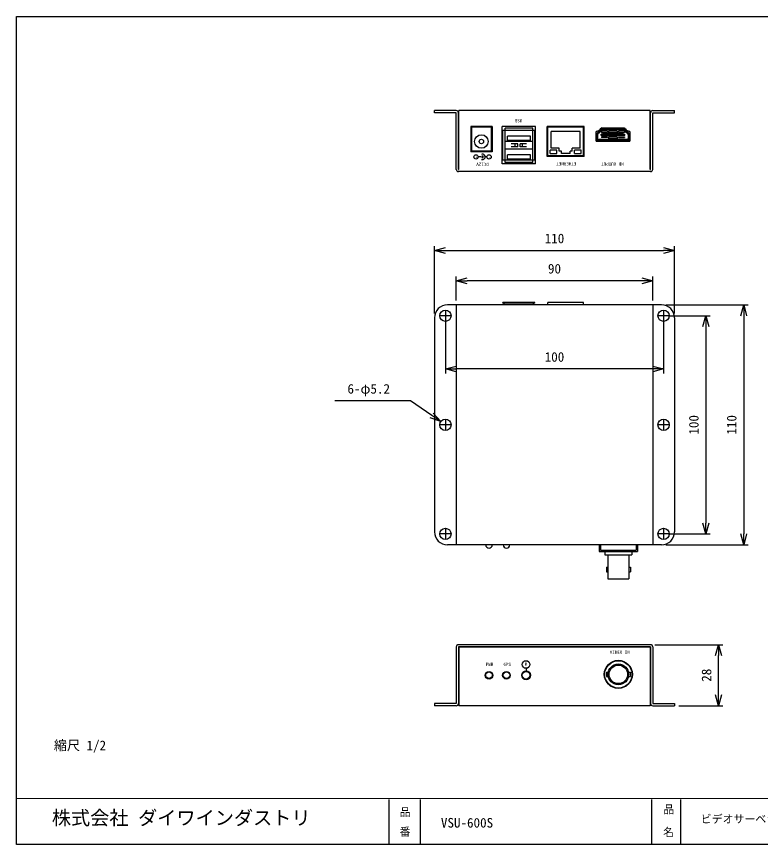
# Model space of a CAD drawing. Units: millimetres on the paper. Extents: x -142 to 142, y -98 to 91.
# Drawn here: x -141.8 to 28.6, y -98.3 to 91.4 of the extents above; entities that cross this region are included whole.
import ezdxf
from ezdxf.enums import TextEntityAlignment as Align

# ---------------------------------------------------------------- set-up
doc = ezdxf.new("R2010")
doc.units = ezdxf.units.MM
for name, color, linetype in [('0-0_0', 4, 'Continuous'), ('0-1_外形線', 4, 'Continuous'), ('0-5_枠', 4, 'Continuous'), ('0-7_AM_4', 4, 'Continuous'), ('0-E_レイヤー_1_0', 4, 'Continuous')]:
    doc.layers.add(name, color=color, linetype=linetype)
doc.styles.add('ＭＳ ゴシック', font='')
doc.styles.get('ＭＳ ゴシック').set_extended_font_data('MS Gothic')

msp = doc.modelspace()

# ---------------------------------------------------------------- linework, layer by layer
at = {"layer": '0-0_0'}
for p, q in [((-46.084, 37.817), (-43.584, 37.817)), ((8.916, 37.817), (6.416, 37.817)), ((-41.084, 30.872), (-38.584, 30.872)), ((3.916, 30.872), (1.416, 30.872)), ((24.751, 25.366), (24.751, 22.866)), ((16.073, 22.866), (16.073, 20.366)), ((-43.584, 10.658), (-41.084, 10.658)), ((6.416, 10.658), (3.916, 10.658)), ((-44.657, -1.399), (-46.72, 0.012)), ((16.073, -27.134), (16.073, -24.634)), ((24.751, -29.634), (24.751, -27.134)), ((18.986, -52.51), (18.986, -55.01)), ((18.986, -66.51), (18.986, -64.01))]:
    msp.add_line(p, q, dxfattribs=at)
for points in [[(-43.584, 37.147), (-46.084, 37.817), (-43.584, 38.487)], [(6.416, 38.487), (8.916, 37.817), (6.416, 37.147)], [(-38.584, 30.202), (-41.084, 30.872), (-38.584, 31.542)], [(1.416, 31.542), (3.916, 30.872), (1.416, 30.202)], [(24.081, 22.866), (24.751, 25.366), (25.421, 22.866)], [(15.404, 20.366), (16.073, 22.866), (16.743, 20.366)], [(-41.084, 9.988), (-43.584, 10.658), (-41.084, 11.327)], [(3.916, 11.327), (6.416, 10.658), (3.916, 9.988)], [(-46.342, 0.565), (-44.657, -1.399), (-47.098, -0.541)], [(16.743, -24.634), (16.073, -27.134), (15.404, -24.634)], [(25.421, -27.134), (24.751, -29.634), (24.081, -27.134)], [(18.316, -55.01), (18.986, -52.51), (19.656, -55.01)], [(19.656, -64.01), (18.986, -66.51), (18.316, -64.01)]]:
    msp.add_lwpolyline(points, dxfattribs=at)
at = {"layer": '0-1_外形線'}
for p, q in [((-41.084, 69.88), (-46.084, 69.88)), ((-46.084, 69.38), (-46.084, 69.88)), ((-41.084, 69.38), (-46.084, 69.38)), ((-41.084, 56.38), (-41.084, 69.38)), ((-40.584, 56.38), (-40.584, 69.38)), ((3.316, 69.88), (-40.484, 69.88)), ((-40.484, 56.38), (-40.484, 69.88)), ((3.316, 69.88), (-40.484, 69.88)), ((-40.484, 61.88), (-40.484, 69.88)), ((3.316, 56.38), (3.316, 69.88)), ((3.316, 63.38), (3.316, 69.88)), ((3.416, 56.38), (3.416, 69.38)), ((3.916, 69.88), (8.916, 69.88)), ((3.916, 69.38), (8.916, 69.38)), ((3.916, 56.38), (3.916, 69.38)), ((8.916, 69.38), (8.916, 69.88)), ((-37.784, 66.18), (-37.784, 60.38)), ((-32.884, 66.18), (-37.784, 66.18)), ((-37.584, 66.08), (-37.584, 60.58)), ((-33.084, 66.08), (-37.584, 66.08)), ((-33.084, 66.08), (-33.084, 60.58)), ((-32.884, 66.18), (-32.884, 60.38)), ((-23.084, 65.33), (-30.384, 65.33)), ((-30.384, 58.48), (-30.384, 65.33)), ((-23.584, 65.83), (-29.884, 65.83)), ((-29.884, 57.98), (-29.884, 65.83)), ((-23.584, 57.98), (-23.584, 65.83)), ((-23.084, 58.48), (-23.084, 65.33)), ((-11.804, 66.18), (-20.234, 66.18)), ((-20.234, 59.33), (-20.234, 66.18)), ((-11.954, 66.08), (-20.084, 66.08)), ((-20.084, 59.53), (-20.084, 66.08)), ((-12.704, 65.08), (-19.334, 65.08)), ((-19.334, 61.28), (-19.334, 65.08)), ((-12.704, 61.28), (-12.704, 65.08)), ((-11.954, 59.53), (-11.954, 66.08)), ((-11.804, 59.33), (-11.804, 66.18)), ((-9.129, 64.816), (-9.129, 63.03)), ((-7.604, 64.542), (-7.929, 64.427)), ((-7.851, 65.24), (-7.851, 64.84)), ((-6.451, 65.24), (-7.851, 65.24)), ((-6.451, 64.84), (-7.851, 64.84)), ((-7.772, 65.88), (-2.635, 65.88)), ((-7.729, 64.191), (-7.729, 64.498)), ((-7.326, 64.542), (-7.604, 64.542)), ((-7.554, 65.79), (-7.554, 65.49)), ((-2.854, 65.665), (-7.554, 65.665)), ((-2.854, 65.49), (-7.554, 65.49)), ((-2.876, 65.79), (-7.532, 65.79)), ((-7.076, 64.591), (-7.326, 64.591)), ((-7.076, 64.491), (-7.076, 64.591)), ((-6.826, 64.532), (-7.076, 64.532)), ((-6.576, 64.591), (-6.826, 64.591)), ((-6.576, 64.491), (-6.576, 64.591)), ((-6.326, 64.541), (-6.576, 64.541)), ((-6.451, 65.24), (-6.451, 64.84)), ((-6.076, 64.591), (-6.326, 64.591)), ((-6.201, 65.24), (-6.201, 64.84)), ((-4.201, 65.24), (-6.201, 65.24)), ((-4.201, 64.84), (-6.201, 64.84)), ((-6.076, 64.491), (-6.076, 64.591)), ((-5.826, 64.541), (-6.076, 64.541)), ((-5.576, 64.591), (-5.826, 64.591)), ((-5.576, 64.491), (-5.576, 64.591)), ((-5.326, 64.541), (-5.576, 64.541)), ((-5.076, 64.591), (-5.326, 64.591)), ((-5.076, 64.491), (-5.076, 64.591)), ((-4.826, 64.541), (-5.076, 64.541)), ((-4.576, 64.591), (-4.826, 64.591)), ((-4.576, 64.491), (-4.576, 64.591)), ((-4.326, 64.541), (-4.576, 64.541)), ((-4.076, 64.591), (-4.326, 64.591)), ((-4.201, 65.24), (-4.201, 64.84)), ((-4.076, 64.491), (-4.076, 64.591)), ((-3.826, 64.541), (-4.076, 64.541)), ((-3.951, 65.24), (-3.951, 64.84)), ((-2.551, 65.24), (-3.951, 65.24)), ((-2.551, 64.84), (-3.951, 64.84)), ((-3.576, 64.591), (-3.826, 64.591)), ((-3.576, 64.491), (-3.576, 64.591)), ((-3.326, 64.541), (-3.576, 64.541)), ((-3.076, 64.591), (-3.326, 64.591)), ((-3.076, 64.491), (-3.076, 64.591)), ((-2.804, 64.541), (-3.076, 64.541)), ((-2.854, 65.79), (-2.854, 65.49)), ((-2.804, 64.541), (-2.479, 64.427)), ((-2.679, 64.191), (-2.679, 64.497)), ((-2.551, 65.24), (-2.551, 64.84)), ((-1.279, 63.03), (-1.279, 64.816)), ((-23.584, 62.78), (-29.884, 62.78)), ((-29.384, 63.03), (-29.384, 64.03)), ((-24.084, 63.03), (-29.384, 63.03)), ((-8.704, 64.44), (-8.954, 64.44)), ((-8.954, 64.44), (-8.954, 63.24)), ((-8.929, 62.83), (-1.479, 62.83)), ((-8.829, 64.44), (-8.829, 63.365)), ((-8.704, 63.49), (-8.829, 63.49)), ((-8.704, 64.44), (-8.704, 63.49)), ((-1.704, 62.99), (-8.704, 62.99)), ((-1.704, 62.99), (-8.704, 62.99)), ((-1.829, 63.115), (-8.579, 63.115)), ((-1.954, 63.24), (-8.454, 63.24)), ((-7.929, 64.191), (-7.929, 64.427)), ((-7.579, 64.191), (-7.929, 64.191)), ((-7.851, 63.865), (-7.851, 63.665)), ((-6.451, 63.865), (-7.851, 63.865)), ((-6.451, 63.665), (-7.851, 63.665)), ((-7.329, 64.241), (-7.579, 64.241)), ((-7.579, 64.141), (-7.579, 64.241)), ((-7.329, 64.141), (-7.579, 64.141)), ((-7.329, 64.141), (-7.329, 64.241)), ((-7.079, 64.191), (-7.329, 64.191)), ((-6.829, 64.241), (-7.079, 64.241)), ((-6.829, 64.141), (-6.829, 64.241)), ((-6.579, 64.191), (-6.829, 64.191)), ((-6.329, 64.241), (-6.579, 64.241)), ((-6.451, 63.865), (-6.451, 63.665)), ((-6.329, 64.141), (-6.329, 64.241)), ((-6.079, 64.191), (-6.329, 64.191)), ((-6.201, 63.865), (-6.201, 63.465)), ((-4.201, 63.865), (-6.201, 63.865)), ((-4.201, 63.465), (-6.201, 63.465)), ((-5.829, 64.241), (-6.079, 64.241)), ((-5.829, 64.141), (-5.829, 64.241)), ((-5.579, 64.191), (-5.829, 64.191)), ((-5.329, 64.241), (-5.579, 64.241)), ((-5.329, 64.141), (-5.329, 64.241)), ((-5.079, 64.189), (-5.329, 64.189)), ((-4.829, 64.241), (-5.079, 64.241)), ((-4.829, 64.141), (-4.829, 64.241)), ((-4.579, 64.191), (-4.829, 64.191)), ((-4.329, 64.241), (-4.579, 64.241)), ((-4.329, 64.141), (-4.329, 64.241)), ((-4.079, 64.191), (-4.329, 64.191)), ((-4.201, 63.865), (-4.201, 63.465)), ((-3.829, 64.241), (-4.079, 64.241)), ((-3.951, 63.865), (-3.951, 63.665)), ((-3.951, 63.865), (-2.551, 63.865)), ((-3.951, 63.665), (-2.551, 63.665)), ((-3.829, 64.141), (-3.829, 64.241)), ((-3.579, 64.191), (-3.829, 64.191)), ((-3.329, 64.241), (-3.579, 64.241)), ((-3.329, 64.141), (-3.329, 64.241)), ((-3.079, 64.191), (-3.329, 64.191)), ((-2.829, 64.241), (-3.079, 64.241)), ((-2.829, 64.141), (-2.829, 64.241)), ((-2.479, 64.191), (-2.829, 64.191)), ((-2.551, 63.865), (-2.551, 63.665)), ((-2.479, 64.191), (-2.479, 64.427)), ((-1.454, 64.44), (-1.704, 64.44)), ((-1.704, 64.44), (-1.704, 63.49)), ((-1.704, 64.44), (-1.704, 63.49)), ((-1.704, 64.44), (-1.704, 63.49)), ((-1.579, 63.49), (-1.704, 63.49)), ((-1.579, 64.44), (-1.579, 63.365)), ((-1.454, 64.44), (-1.454, 63.24)), ((-23.584, 61.03), (-29.884, 61.03)), ((-26.984, 62.28), (-28.484, 62.28)), ((-26.984, 61.53), (-28.484, 61.53)), ((-27.584, 61.53), (-27.584, 62.28)), ((-26.984, 61.53), (-26.984, 62.28)), ((-26.484, 61.53), (-26.484, 62.28)), ((-24.984, 62.28), (-26.484, 62.28)), ((-24.984, 61.53), (-26.484, 61.53)), ((-25.884, 61.53), (-25.884, 62.28)), ((-19.584, 60.03), (-19.584, 60.78)), ((-18.019, 60.78), (-19.584, 60.78)), ((-17.519, 61.28), (-19.334, 61.28)), ((-17.519, 60.53), (-17.519, 61.28)), ((-14.519, 60.53), (-14.519, 61.28)), ((-12.704, 61.28), (-14.519, 61.28)), ((-14.019, 60.03), (-14.019, 60.78)), ((-12.454, 60.78), (-14.019, 60.78)), ((-12.454, 60.03), (-12.454, 60.78)), ((-32.884, 60.38), (-37.784, 60.38)), ((-33.084, 60.58), (-37.584, 60.58)), ((-35.449, 59.248), (-36.086, 59.248)), ((-34.061, 59.248), (-34.449, 59.248)), ((-29.384, 58.73), (-29.384, 59.73)), ((-24.084, 59.73), (-29.384, 59.73)), ((-24.084, 58.73), (-24.084, 59.73)), ((-11.804, 59.33), (-20.234, 59.33)), ((-11.954, 59.53), (-20.084, 59.53)), ((-17.019, 60.53), (-17.519, 60.53)), ((-17.019, 60.03), (-17.019, 60.53)), ((-15.019, 60.03), (-17.019, 60.03)), ((-15.019, 60.03), (-15.019, 60.53)), ((-14.519, 60.53), (-15.019, 60.53)), ((-14.019, 60.03), (-12.454, 60.03)), ((-23.084, 58.48), (-30.384, 58.48)), ((-23.584, 57.98), (-29.884, 57.98)), ((-24.084, 58.73), (-29.384, 58.73)), ((-40.584, 56.38), (-40.484, 56.38)), ((3.416, 55.88), (-40.584, 55.88)), ((3.316, 56.38), (3.416, 56.38)), ((5.916, 25.366), (-43.084, 25.366)), ((-41.084, 25.366), (-41.084, -29.634)), ((-23.084, 25.866), (-30.384, 25.866)), ((-30.384, 25.716), (-30.384, 25.866)), ((-23.084, 25.716), (-30.384, 25.716)), ((-30.084, 25.366), (-30.084, 25.716)), ((-23.384, 25.366), (-23.384, 25.716)), ((-23.084, 25.716), (-23.084, 25.866)), ((-11.954, 25.866), (-20.084, 25.866)), ((-20.084, 25.366), (-20.084, 25.866)), ((-11.954, 25.366), (-11.954, 25.866)), ((3.916, 25.366), (3.916, -29.634)), ((-42.284, 22.866), (-44.884, 22.866)), ((-43.584, 24.166), (-43.584, 21.566)), ((7.716, 22.866), (5.116, 22.866)), ((6.416, 24.166), (6.416, 21.566)), ((-46.084, 22.366), (-46.084, -26.634)), ((8.916, 22.366), (8.916, -26.634)), ((-43.584, -0.834), (-43.584, -3.434)), ((6.416, -0.834), (6.416, -3.434)), ((-42.284, -2.134), (-44.884, -2.134)), ((7.716, -2.134), (5.116, -2.134)), ((-43.584, -25.834), (-43.584, -28.434)), ((6.416, -25.834), (6.416, -28.434)), ((-42.284, -27.134), (-44.884, -27.134)), ((7.716, -27.134), (5.116, -27.134)), ((5.916, -29.634), (-43.084, -29.634)), ((3.316, -29.634), (-40.484, -29.634)), ((-8.334, -29.63), (-8.334, -31.145)), ((-8.034, -29.63), (-8.034, -30.845)), ((0.116, -29.63), (0.116, -30.845)), ((0.416, -29.63), (0.416, -31.145)), ((-8.334, -31.145), (0.416, -31.145)), ((-8.034, -30.845), (0.116, -30.845)), ((-7.084, -31.145), (-7.084, -31.895)), ((-7.084, -31.895), (-0.834, -31.895)), ((-6.334, -31.895), (-6.334, -37.395)), ((-1.584, -31.895), (-1.584, -37.395)), ((-0.834, -31.145), (-0.834, -31.895)), ((-6.709, -34.76), (-6.709, -35.82)), ((-6.709, -34.76), (-6.334, -34.76)), ((-6.709, -35.82), (-6.334, -35.82)), ((-1.584, -34.76), (-1.209, -34.76)), ((-1.584, -35.82), (-1.209, -35.82)), ((-1.209, -34.76), (-1.209, -35.82)), ((-6.334, -37.395), (-1.584, -37.395)), ((-41.084, -53.01), (-41.084, -66.01)), ((3.416, -52.51), (-40.584, -52.51)), ((3.416, -53.01), (-40.584, -53.01)), ((-40.584, -53.01), (-40.584, -66.01)), ((3.316, -53.11), (-40.484, -53.11)), ((-40.484, -53.11), (-40.484, -66.51)), ((3.316, -53.11), (3.316, -66.51)), ((3.416, -53.01), (3.416, -66.01)), ((3.916, -53.01), (3.916, -66.01)), ((-25.084, -57.944), (-25.084, -58.488)), ((-6.706, -58.811), (-6.706, -59.811)), ((-6.706, -58.811), (-6.278, -58.811)), ((-6.706, -59.811), (-6.278, -59.811)), ((-1.634, -58.811), (-1.206, -58.811)), ((-1.634, -59.811), (-1.206, -59.811)), ((-1.206, -58.811), (-1.206, -59.811)), ((-41.084, -66.01), (-46.084, -66.01)), ((-46.084, -66.01), (-46.084, -66.51)), ((3.916, -66.01), (8.916, -66.01)), ((8.916, -66.01), (8.916, -66.51)), ((-41.084, -66.51), (-46.084, -66.51)), ((3.316, -66.51), (-40.484, -66.51)), ((3.916, -66.51), (8.916, -66.51))]:
    msp.add_line(p, q, dxfattribs=at)
for points in [[(-22.934, 57.68), (-30.534, 57.68), (-30.534, 66.18)], [(-22.934, 57.68), (-22.934, 66.18), (-30.534, 66.18)], [(-7.076, 64.491), (-7.326, 64.491), (-7.326, 64.591)], [(-6.576, 64.491), (-6.826, 64.491), (-6.826, 64.591)], [(-6.076, 64.491), (-6.326, 64.491), (-6.326, 64.591)], [(-5.576, 64.491), (-5.826, 64.491), (-5.826, 64.591)], [(-5.076, 64.491), (-5.326, 64.491), (-5.326, 64.591)], [(-4.576, 64.491), (-4.826, 64.491), (-4.826, 64.591)], [(-4.076, 64.491), (-4.326, 64.491), (-4.326, 64.591)], [(-3.576, 64.491), (-3.826, 64.491), (-3.826, 64.591)], [(-3.076, 64.491), (-3.326, 64.491), (-3.326, 64.591)], [(-24.084, 63.03), (-24.084, 64.03), (-29.384, 64.03)], [(-6.829, 64.141), (-7.079, 64.141), (-7.079, 64.241)], [(-6.329, 64.141), (-6.579, 64.141), (-6.579, 64.241)], [(-5.829, 64.141), (-6.079, 64.141), (-6.079, 64.241)], [(-5.329, 64.141), (-5.579, 64.141), (-5.579, 64.241)], [(-4.829, 64.141), (-5.079, 64.141), (-5.079, 64.241)], [(-4.329, 64.141), (-4.579, 64.141), (-4.579, 64.241)], [(-3.829, 64.141), (-4.079, 64.141), (-4.079, 64.241)], [(-3.329, 64.141), (-3.579, 64.141), (-3.579, 64.241)], [(-2.829, 64.141), (-3.079, 64.141), (-3.079, 64.241)], [(-19.584, 60.03), (-18.019, 60.03), (-18.019, 60.78)]]:
    msp.add_lwpolyline(points, dxfattribs=at)
for centre, radius in [((-35.334, 62.78), 1.55), ((-35.334, 62.78), 0.5), ((-36.574, 59.248), 0.487), ((-33.574, 59.248), 0.487), ((-43.584, 22.866), 1.3), ((6.416, 22.866), 1.3), ((-43.584, -2.134), 1.3), ((6.416, -2.134), 1.3), ((-43.584, -27.134), 1.3), ((6.416, -27.134), 1.3), ((-25.084, -57.054), 0.874), ((-3.959, -59.31), 3.225), ((-3.956, -59.311), 3.125), ((-33.584, -59.51), 0.875), ((-33.584, -59.51), 0.75), ((-29.584, -59.51), 0.875), ((-29.584, -59.51), 0.75), ((-25.084, -59.51), 1.021), ((-25.084, -59.51), 0.875), ((-25.084, -59.51), 0.871), ((-3.956, -59.311), 2.375), ((-3.956, -59.311), 2.125)]:
    msp.add_circle(centre, radius, dxfattribs=at)
for centre, radius, start, end in [((-41.084, 69.38), 0.5, 0, 90), ((3.916, 69.38), 0.5, 90, 180), ((-8.779, 64.816), 0.35, 101.14496, 180), ((-8.189, 64.197), 0.802, 126.2644, 162.33666), ((-9.098, 66.437), 1.303, 281.13621, 328.66763), ((-7.802, 63.958), 1.134, 131.42115, 154.87463), ((-8.211, 64.307), 0.51, 107.88057, 164.84038), ((-8, 63.841), 1.202, 107.09177, 123.49998), ((-8.729, 65.532), 0.745, 283.73577, 313.26915), ((-8.565, 65.328), 0.571, 290.17261, 323.71594), ((-7.145, 64.57), 1.279, 107.57695, 160.8568), ((-6.947, 64.402), 1.401, 115.66888, 155.19089), ((-7.043, 64.373), 1.228, 114.58069, 149.86009), ((-7.772, 65.63), 0.25, 90, 148.66763), ((-3.262, 64.57), 1.279, 19.1432, 72.42305), ((-3.461, 64.402), 1.401, 24.80911, 64.33112), ((-3.364, 64.373), 1.228, 30.13991, 65.41931), ((-2.635, 65.63), 0.25, 31.33237, 90), ((-1.309, 66.437), 1.303, 211.33237, 258.85504), ((-1.842, 65.328), 0.571, 216.28406, 249.82739), ((-1.678, 65.532), 0.745, 226.73085, 256.26423), ((-2.407, 63.841), 1.202, 56.50002, 72.90823), ((-2.196, 64.307), 0.51, 15.15962, 72.11943), ((-2.605, 63.958), 1.134, 25.12537, 48.57885), ((-2.218, 64.197), 0.802, 17.66334, 53.7356), ((-1.629, 64.816), 0.35, 0, 78.85504), ((-8.929, 63.03), 0.2, 180, 270), ((-8.704, 63.24), 0.25, 180, 270), ((-8.579, 63.365), 0.25, 180, 270), ((-8.454, 63.49), 0.25, 180, 270), ((-1.954, 63.49), 0.25, 270, 0), ((-1.829, 63.365), 0.25, 270, 0), ((-1.704, 63.24), 0.25, 270, 0), ((-1.479, 63.03), 0.2, 270, 0), ((-35.074, 59.248), 0.625, 246.42182, 113.57818), ((-35.074, 59.248), 0.188, 0, 180), ((-35.074, 59.248), 0.188, 180, 0), ((-40.584, 56.38), 0.5, 180, 270), ((3.416, 56.38), 0.5, 270, 0), ((-43.084, 22.366), 3, 90, 180), ((5.916, 22.366), 3, 360, 90), ((-43.084, -26.634), 3, 180, 270), ((5.916, -26.634), 3, 270, 0), ((-33.584, -29.634), 0.75, 180, 0), ((-29.584, -29.634), 0.75, 180, 0), ((-40.584, -53.01), 0.5, 90, 180), ((3.416, -53.01), 0.5, 0, 90), ((-41.084, -66.01), 0.5, 270, 0), ((3.916, -66.01), 0.5, 180, 270)]:
    msp.add_arc(centre, radius, start, end, dxfattribs=at)
at = {"layer": '0-5_枠'}
for p, q in [((141.803, -87.795), (-141.803, -87.791)), ((-56.525, -87.959), (-56.525, -98.28)), ((-49.39, -87.959), (-49.39, -98.28)), ((3.665, -87.959), (3.665, -98.28)), ((10.248, -87.959), (10.248, -98.28))]:
    msp.add_line(p, q, dxfattribs=at)
msp.add_lwpolyline([(-141.803, 91.405), (141.803, 91.405), (141.803, -98.28), (-141.803, -98.28)], close=True, dxfattribs=at)
at = {"layer": '0-7_AM_4'}
for p, q in [((-46.084, 23.366), (-46.084, 38.817)), ((8.916, 23.366), (8.916, 38.817)), ((-43.584, 37.817), (6.416, 37.817)), ((-41.084, 26.366), (-41.084, 31.872)), ((1.416, 30.872), (-38.584, 30.872)), ((3.916, 26.366), (3.916, 31.872)), ((6.916, 25.366), (25.751, 25.366)), ((7.416, 22.866), (17.073, 22.866)), ((24.751, 22.866), (24.751, -27.134)), ((-43.584, 21.866), (-43.584, 9.658)), ((6.416, 21.866), (6.416, 9.658)), ((16.073, 20.366), (16.073, -24.634)), ((3.916, 10.658), (-41.084, 10.658)), ((7.416, -27.134), (17.073, -27.134)), ((6.916, -29.634), (25.751, -29.634)), ((4.416, -52.51), (19.986, -52.51)), ((18.986, -64.01), (18.986, -55.01)), ((9.916, -66.51), (19.986, -66.51))]:
    msp.add_line(p, q, dxfattribs=at)
msp.add_lwpolyline([(-46.72, 0.012), (-51.605, 3.355), (-68.919, 3.355)], dxfattribs=at)

# ---------------------------------------------------------------- texts
at = {"layer": '0-0_0', "style": 'ＭＳ ゴシック'}
for s, p in [('番', (-54.082, -96.829)), ('名', (6.288, -96.942))]:
    msp.add_text(s, height=1.833, dxfattribs=at).set_placement(p, align=Align.BOTTOM_LEFT)
at = {"layer": '0-1_外形線', "style": 'ＭＳ ゴシック'}
for s, height, p in [('USB', 0.7331, (-25.941, 68.13)), ('+', 0.55, (-36.205, 59.614)), ('-', 0.55, (-33.212, 59.58)), ('DC12V', 0.7331, (-33.634, 58.121)), ('ETHERNET', 0.7331, (-13.581, 58.25)), ('HD OUTPUT', 0.7331, (-2.73, 58.227))]:
    msp.add_text(s, height=height, rotation=180, dxfattribs=at).set_placement(p, align=Align.BOTTOM_LEFT)
for s, height, p in [('VIDEO IN', 0.7331, (-5.926, -54.802)), ('PWR', 0.7331, (-34.323, -57.585)), ('GPS', 0.7331, (-30.279, -57.604)), ('R', 0.733, (-25.391, -57.56)), ('VSU-600S', 2.199, (-44.606, -95.074)), ('ビデオサーベランス・タイムサーバーユニット', 1.833, (14.913, -93.915))]:
    msp.add_text(s, height=height, dxfattribs=at).set_placement(p, align=Align.BOTTOM_LEFT)
at = {"layer": '0-5_枠', "style": 'ＭＳ ゴシック'}
for s, height, p in [('縮尺 1/2', 2.199, (-133.271, -77.341)), (' 品', 1.833, (-55.301, -92.343)), (' 品', 1.833, (5.105, -91.722))]:
    msp.add_text(s, height=height, dxfattribs=at).set_placement(p, align=Align.BOTTOM_LEFT)
at = {"layer": '0-7_AM_4', "style": 'ＭＳ ゴシック'}
for s, p in [('110', (-20.834, 38.817)), ('90', (-20.084, 31.872)), ('100', (-20.834, 11.658)), ('6-φ5.2', (-66.012, 4.355))]:
    msp.add_text(s, height=2.199, dxfattribs=at).set_placement(p, align=Align.BOTTOM_LEFT)
for s, p in [('100', (15.073, -4.384)), ('110', (23.751, -4.384)), ('28', (17.986, -61.01))]:
    msp.add_text(s, height=2.199, rotation=90, dxfattribs=at).set_placement(p, align=Align.BOTTOM_LEFT)
at = {"layer": '0-E_レイヤー_1_0', "style": 'ＭＳ ゴシック'}
msp.add_text('株式会社 ダイワインダストリ', height=3.219, dxfattribs=at).set_placement((-133.726, -94.763), align=Align.BOTTOM_LEFT)

doc.saveas('drawing.dxf')
